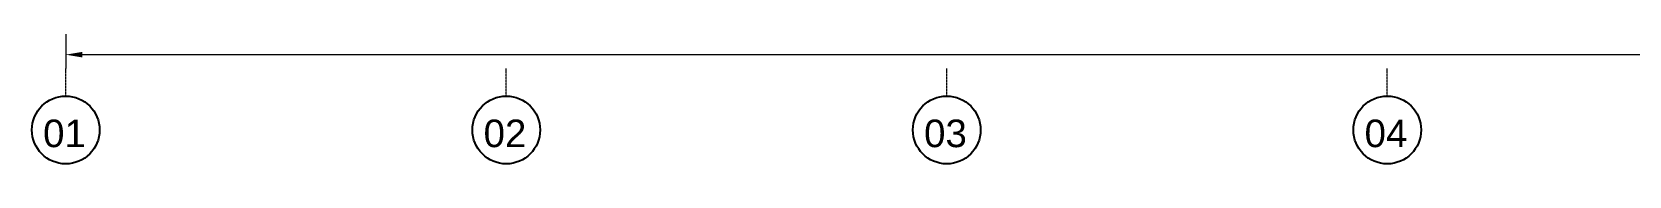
# Model space of a CAD drawing. Header units: millimetres. Extents: x 3220 to 226993, y 817 to 176024.
# Drawn here: x 190420 to 201298, y 130465 to 131278 of the extents above; entities that cross this region are included whole.
import ezdxf

# ---------------------------------------------------------------- set-up
doc = ezdxf.new("R2010")
doc.units = ezdxf.units.MM
doc.linetypes.add('CENTER', pattern=[10.16, 6.35, -1.27, 1.27, -1.27])
doc.styles.add('ARIAL_BOLD', font='arial.ttf')
doc.dimstyles.new('ECHE 75', dxfattribs={"dimscale": 75, "dimtxt": 2.5, "dimasz": 1.5, "dimexe": 1.25, "dimexo": 0.625, "dimgap": 1, "dimtad": 1, "dimdec": 0, "dimtxsty": 'ARIAL_BOLD', "dimcen": 2.5, "dimclrd": 4, "dimclre": 4, "dimclrt": 6, "dimadec": 0, "dimazin": 0, "dimtfac": 1, "dimtdec": 0, "dimtmove": 0, "dimatfit": 3, "dimfxl": 1, "dimlwd": 13, "dimlwe": 13, "dimarcsym": 0})

# ---------------------------------------------------------------- blocks, each defined once
blk = doc.blocks.new('*D578')
at = {"color": 4, "lineweight": 13, "transparency": 16777216}
for p, q in [((190651, 131464), (190651, 131113)), ((214651, 131464), (214651, 131113)), ((190763, 131207), (214538, 131207))]:
    blk.add_line(p, q, dxfattribs=at)
at = {"color": 4, "transparency": 16777216}
for points in [[(190763, 131226), (190763, 131188), (190651, 131207)], [(214538, 131226), (214538, 131188), (214651, 131207)]]:
    blk.add_solid(points, dxfattribs=at)
at = {"layer": 'Defpoints', "color": 0, "transparency": 16777216}
for p in [(190651, 131511), (214651, 131511), (214651, 131207)]:
    blk.add_point(p, dxfattribs=at)
at = {"color": 6, "transparency": 16777216, "insert": (202651, 131378), "char_height": 187.5, "attachment_point": 5, "style": 'ARIAL_BOLD'}
blk.add_mtext('24000', dxfattribs=at)

msp = doc.modelspace()

# ---------------------------------------------------------------- linework, layer by layer
at = {"color": 1, "linetype": 'CENTER', "lineweight": 9}
for p, q in [((190650.8, 130925.7), (190650.8, 131113.2)), ((193650.8, 130925.7), (193650.8, 131113.2)), ((196650.8, 130925.7), (196650.8, 131113.2)), ((199650.8, 130925.7), (199650.8, 131113.2))]:
    msp.add_line(p, q, dxfattribs=at)
at = {"color": 5}
for centre in [(190650.8, 130695.2), (193650.8, 130695.2), (196650.8, 130695.2), (199650.8, 130695.2)]:
    msp.add_circle(centre, 230.5, dxfattribs=at)

# ---------------------------------------------------------------- texts
at = {"char_height": 187.5, "attachment_point": 5, "style": 'ARIAL_BOLD'}
for s, insert in [('01', (190642, 130670.6)), ('02', (193642, 130670.6)), ('03', (196642, 130670.6)), ('04', (199642, 130670.6))]:
    msp.add_mtext(s, dxfattribs=dict(at, insert=insert))

# ---------------------------------------------------------------- dimensions: what is measured, and where the dimension line sits
dim = msp.add_linear_dim(base=(214650.8, 131207), p1=(190650.8, 131511), p2=(214650.8, 131511), dimstyle='ECHE 75')
dim.commit()
dim.dimension.update_dxf_attribs({"geometry": '*D578', "text_midpoint": (202650.8, 131377.7)})

doc.saveas('drawing.dxf')
